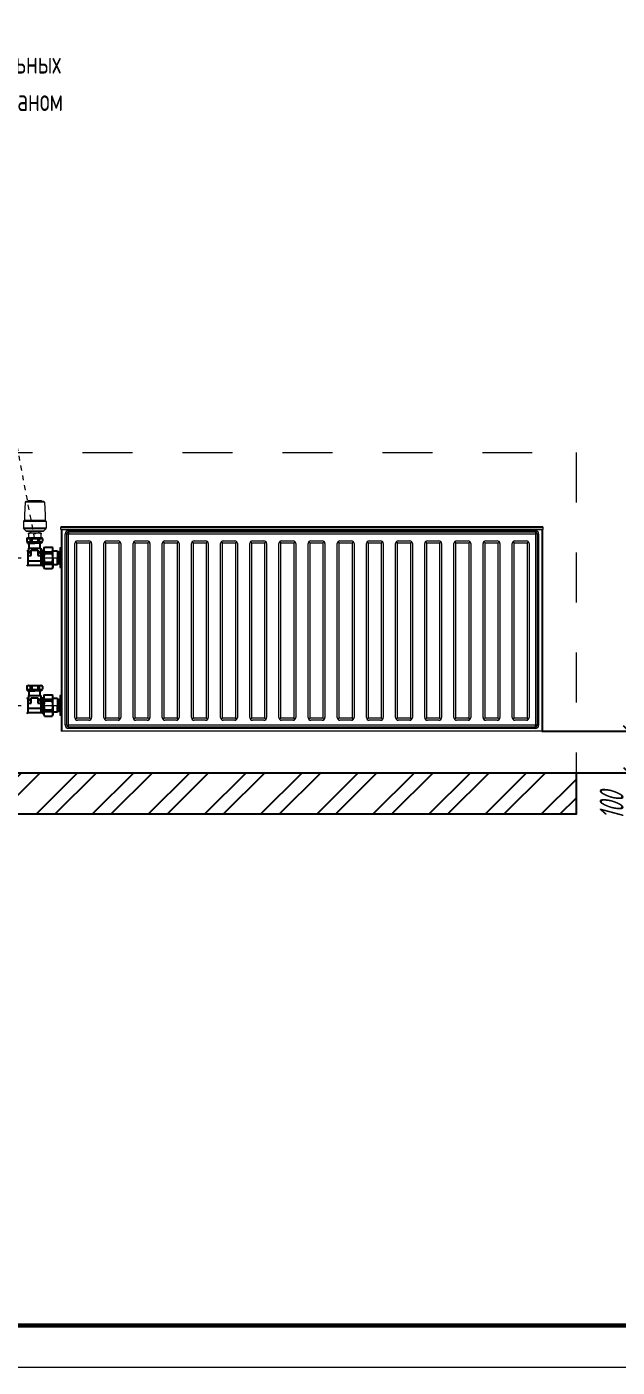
# Model space of a CAD drawing. Header units: millimetres. Extents: x -3929 to 624051, y 52832 to 514950.
# Drawn here: x 26022 to 33107, y 65329 to 81421 of the extents above; entities that cross this region are included whole.
import ezdxf

# ---------------------------------------------------------------- set-up
doc = ezdxf.new("R2010")
doc.units = ezdxf.units.MM
for name, pattern in [('ACAD_ISO03W100', [30, 12, -18]), ('Dash', [11.999999, 6, -6]), ('K5LT32771', [0]), ('K5LT_THIN', [0])]:
    doc.linetypes.add(name, pattern=pattern)
for name, color, linetype in [('9_Форматы', 7, 'Continuous'), ('выноски2', 1, 'Continuous'), ('Отопление', 30, 'Continuous'), ('ПРИБОРЫ', 3, 'Continuous')]:
    doc.layers.add(name, color=color, linetype=linetype)
doc.layers.add('RC_A-WALL-PATT_GazBeton', color=252, linetype='Continuous', lineweight=9)
doc.layers.add('ОВ-рамка', color=7, linetype='Continuous', lineweight=30)
doc.styles.add('РАЗМЕРНЫЙ', font='simplex.shx', dxfattribs={"width": 0.6, "oblique": 15})
doc.styles.add('СТИЛЬ', font='simplex.shx', dxfattribs={"width": 0.65})
doc.dimstyles.new('Рабочий', dxfattribs={"dimscale": 700, "dimtxt": 0.41, "dimasz": 0.18, "dimexe": 0.1, "dimexo": 0, "dimgap": 0.09, "dimtad": 1, "dimdec": 0, "dimzin": 0, "dimdsep": 46, "dimtxsty": 'РАЗМЕРНЫЙ', "dimblk": 'OBLIQUE', "dimcen": 0.09, "dimclrd": 256, "dimclre": 256, "dimclrt": 256, "dimaunit": 1, "dimadec": 0, "dimazin": 0, "dimtfac": 1, "dimtdec": 0, "dimtofl": 0, "dimtmove": 0, "dimatfit": 2, "dimfxl": 1, "dimtolj": 1, "dimtzin": 0, "dimarcsym": 0})

# ---------------------------------------------------------------- blocks, each defined once
blk = doc.blocks.new('_Oblique')
at = {"color": 0, "linetype": 'ByBlock', "lineweight": -2}
blk.add_line((-0.5, -0.5), (0.5, 0.5), dxfattribs=at)
blk = doc.blocks.new('*D2985')
at = {"layer": 'Defpoints', "color": 0, "lineweight": 40, "transparency": 16777216}
for p in [(32203, 72966), (32203, 72466), (33247, 72466)]:
    blk.add_point(p, dxfattribs=at)
at = {"layer": 'ПРИБОРЫ', "color": 7, "lineweight": -2, "transparency": 16777216}
for p, q in [((32203, 72966), (33317, 72966)), ((33247, 72966), (33247, 72466)), ((32203, 72466), (33317, 72466)), ((33247, 72466), (33247, 71791))]:
    blk.add_line(p, q, dxfattribs=at)
at = {"layer": 'ПРИБОРЫ', "color": 7, "lineweight": -2, "transparency": 16777216, "xscale": 126, "yscale": 126, "zscale": 126}
for p, rotation in [((33247, 72966), 90), ((33247, 72466), 270)]:
    blk.add_blockref('_Oblique', p, dxfattribs=dict(at, rotation=rotation))
at = {"layer": 'ПРИБОРЫ', "color": 7, "transparency": 16777216, "insert": (33040, 72066), "char_height": 287, "attachment_point": 5, "rotation": 90, "style": 'РАЗМЕРНЫЙ'}
blk.add_mtext('\\A1;100', dxfattribs=at)
blk = doc.blocks.new('ТерГ')
at = {"color": 0, "linetype": 'Continuous', "lineweight": 0}
for p, q in [((28.8, -30.3), (29.4, -28.9)), ((28.8, -69.7), (28.8, -30.3)), ((29.4, -28.9), (35, -23.3)), ((29.4, -71.1), (29.4, -28.9)), ((35, -23.3), (36.4, -22.7)), ((35, -76.7), (35, -23.3)), ((36.4, -77.3), (36.4, -22.7)), ((52.5, -22.7), (36.4, -22.7)), ((52.5, -77.3), (52.5, -22.7)), ((53.5, -23.2), (52.5, -22.7)), ((53.5, -76.8), (53.5, -23.2)), ((54.7, -24.4), (53.5, -23.2)), ((54.7, -75.6), (54.7, -24.4)), ((54.8, -24.5), (54.7, -24.4)), ((54.8, -75.5), (54.8, -24.5)), ((68.8, -25.5), (54.8, -25.5)), ((99.3, -27), (68.8, -25.5)), ((99.3, -73), (99.3, -27)), ((100.7, -28.2), (99.3, -27)), ((100.7, -71.8), (100.7, -28.2)), ((101.8, -34), (100.7, -28.2)), ((10, -40), (0, -40)), ((10, -60), (0, -60)), ((10, -35.5), (10.7, -34.7)), ((10, -64.5), (10, -35.5)), ((23.1, -34.7), (12.2, -34.7)), ((24.5, -65.3), (24.5, -34.7)), ((28.8, -40), (24.5, -40)), ((28.8, -60), (24.5, -60)), ((101.8, -66), (101.8, -34)), ((10, -64.5), (10.7, -65.3)), ((12.2, -65.3), (23.1, -65.3)), ((28.8, -69.7), (29.4, -71.1)), ((29.4, -71.1), (35, -76.7)), ((35, -76.7), (36.4, -77.3)), ((52.5, -77.3), (36.4, -77.3)), ((53.5, -76.8), (52.5, -77.3)), ((54.7, -75.6), (53.5, -76.8)), ((54.8, -75.5), (54.7, -75.6)), ((68.8, -74.5), (54.8, -74.5)), ((99.3, -73), (68.8, -74.5)), ((100.7, -71.8), (99.3, -73)), ((101.8, -66), (100.7, -71.8))]:
    blk.add_line(p, q, dxfattribs=at)
for points, knots in [([(12.2, -34.7), (12, -34.7), (11.8, -34.7), (11.4, -34.7), (11.3, -34.7), (10.9, -34.7), (10.7, -34.7), (10.7, -34.7)], [0.01186206, 0.01186206, 0.01186206, 0.01186206, 0.013820214, 0.013820214, 0.015778368, 0.015778368, 0.019694675, 0.019694675, 0.019694675, 0.019694675]), ([(12.2, -49), (11.8, -47.9), (11.4, -46.8), (10.9, -44.6), (10.7, -43.5), (10.7, -42.1), (10.7, -41.8), (10.8, -41.2), (10.8, -40.9), (10.9, -40.1), (11, -39.5), (11.4, -37.8), (11.8, -36.8), (12.2, -35.7)], [0.00000024, 0.00000024, 0.00000024, 0.00000024, 0.00390898, 0.00390898, 0.00781772, 0.00781772, 0.0087949, 0.0087949, 0.00977209, 0.00977209, 0.01172646, 0.01172646, 0.01563519, 0.01563519, 0.01563519, 0.01563519]), ([(12.2, -64.3), (11.8, -63.2), (11.4, -62.2), (10.9, -59.9), (10.7, -58.8), (10.7, -57.4), (10.7, -57.1), (10.8, -56.5), (10.8, -56.2), (10.9, -55.4), (11, -54.8), (11.4, -53.2), (11.8, -52.1), (12.2, -51)], [0.00000024, 0.00000024, 0.00000024, 0.00000024, 0.00390898, 0.00390898, 0.00781772, 0.00781772, 0.0087949, 0.0087949, 0.00977209, 0.00977209, 0.01172646, 0.01172646, 0.01563519, 0.01563519, 0.01563519, 0.01563519]), ([(12.2, -34.7), (12.3, -34.7), (12.3, -34.7), (12.4, -34.8), (12.4, -34.9), (12.4, -35), (12.4, -35.1), (12.3, -35.4), (12.3, -35.5), (12.2, -35.7)], [0.000000211, 0.000000211, 0.000000211, 0.000000211, 0.000533225, 0.000533225, 0.001066239, 0.001066239, 0.001599253, 0.001599253, 0.002132267, 0.002132267, 0.002132267, 0.002132267]), ([(12.2, -49), (12.3, -49.1), (12.3, -49.3), (12.4, -49.6), (12.4, -49.8), (12.4, -50.2), (12.4, -50.4), (12.3, -50.7), (12.3, -50.9), (12.2, -51)], [0.000000243, 0.000000243, 0.000000243, 0.000000243, 0.000533257, 0.000533257, 0.001066271, 0.001066271, 0.001599284, 0.001599284, 0.002132298, 0.002132298, 0.002132298, 0.002132298]), ([(12.2, -64.3), (12.3, -64.5), (12.3, -64.6), (12.4, -64.9), (12.4, -65), (12.4, -65.1), (12.4, -65.2), (12.3, -65.3), (12.3, -65.3), (12.2, -65.3)], [0.000000421, 0.000000421, 0.000000421, 0.000000421, 0.000533436, 0.000533436, 0.00106645, 0.00106645, 0.001599464, 0.001599464, 0.002132478, 0.002132478, 0.002132478, 0.002132478]), ([(23.1, -35.7), (23, -35.5), (23, -35.4), (22.9, -35.1), (22.9, -35), (22.9, -34.9), (22.9, -34.8), (23, -34.7), (23, -34.7), (23.1, -34.7)], [0, 0, 0, 0, 0.00053894, 0.00053894, 0.00107788, 0.00107788, 0.00161682, 0.00161682, 0.002155761, 0.002155761, 0.002155761, 0.002155761]), ([(23.1, -51), (23, -50.9), (23, -50.7), (22.9, -50.4), (22.9, -50.2), (22.9, -49.8), (22.9, -49.6), (23, -49.3), (23, -49.1), (23.1, -49)], [0, 0, 0, 0, 0.00053894, 0.00053894, 0.00107788, 0.00107788, 0.00161682, 0.00161682, 0.002155761, 0.002155761, 0.002155761, 0.002155761]), ([(23.1, -65.3), (23, -65.3), (23, -65.3), (22.9, -65.2), (22.9, -65.1), (22.9, -65), (22.9, -64.9), (23, -64.6), (23, -64.5), (23.1, -64.3)], [0, 0, 0, 0, 0.00053894, 0.00053894, 0.00107788, 0.00107788, 0.00161682, 0.00161682, 0.002155761, 0.002155761, 0.002155761, 0.002155761]), ([(24.5, -39.1), (24.3, -38.5), (24.1, -37.9), (23.7, -36.8), (23.4, -36.2), (23.1, -35.7)], [0.028293495, 0.028293495, 0.028293495, 0.028293495, 0.030391742, 0.030391742, 0.032489988, 0.032489988, 0.032489988, 0.032489988]), ([(23.1, -49), (23.4, -48.4), (23.7, -47.9), (24.1, -46.7), (24.3, -46.2), (24.5, -45.6)], [0.016586525, 0.016586525, 0.016586525, 0.016586525, 0.018684059, 0.018684059, 0.020781593, 0.020781593, 0.020781593, 0.020781593]), ([(24.5, -54.4), (24.3, -53.8), (24.1, -53.3), (23.7, -52.1), (23.4, -51.6), (23.1, -51)], [0.028293495, 0.028293495, 0.028293495, 0.028293495, 0.030391742, 0.030391742, 0.032489988, 0.032489988, 0.032489988, 0.032489988]), ([(23.1, -64.3), (23.4, -63.8), (23.7, -63.2), (24.1, -62.1), (24.3, -61.5), (24.5, -60.9)], [0.016586525, 0.016586525, 0.016586525, 0.016586525, 0.018684059, 0.018684059, 0.020781593, 0.020781593, 0.020781593, 0.020781593]), ([(10.7, -65.3), (10.7, -65.3), (10.9, -65.3), (11.3, -65.3), (11.4, -65.3), (11.8, -65.3), (12, -65.3), (12.2, -65.3)], [0.036943231, 0.036943231, 0.036943231, 0.036943231, 0.040838182, 0.040838182, 0.042785658, 0.042785658, 0.044733133, 0.044733133, 0.044733133, 0.044733133]), ([(24.5, -65.3), (24.4, -65.3), (24.3, -65.3), (24.1, -65.3), (24, -65.3), (23.7, -65.3), (23.4, -65.3), (23.1, -65.3)], [0.026106184, 0.026106184, 0.026106184, 0.026106184, 0.027154617, 0.027154617, 0.028203049, 0.028203049, 0.030299915, 0.030299915, 0.030299915, 0.030299915])]:
    blk.add_open_spline(points, degree=3, knots=knots, dxfattribs=at)
blk.add_open_spline([(23.1, -34.7), (23.7, -34.7), (24.2, -34.7), (24.5, -34.7)], degree=3, dxfattribs=at)
blk = doc.blocks.new('*U2974')
at = {"layer": '9_Форматы', "color": 7, "linetype": 'Continuous', "lineweight": 9, "ltscale": 100}
blk.add_lwpolyline([(5, -5), (5, 415), (-886, 415), (-886, -5)], close=True, dxfattribs=at)
at = {"layer": '9_Форматы', "color": 7, "linetype": 'Continuous', "lineweight": 9, "ltscale": 100, "const_width": 0.5}
blk.add_lwpolyline([(0, 0), (0, 410), (-866, 410), (-866, 0)], close=True, dxfattribs=at)

msp = doc.modelspace()

# ---------------------------------------------------------------- hatches: boundary and pattern name
at = {"layer": 'RC_A-WALL-PATT_GazBeton', "lineweight": 25, "ltscale": 10}
h = msp.add_hatch(dxfattribs=at)
h.set_pattern_fill('ANSI32', scale=50)
h.set_pattern_definition([(45, (112677.6, 296583.27), (-336.7596, 336.7596), []), (45, (112902.13, 296583.27), (-336.7596, 336.7596), [])])
h.paths.add_polyline_path([(32613.086, 72466.066), (17088.915, 72466.066), (17088.915, 71967.195), (32613.086, 71967.195)])

# ---------------------------------------------------------------- linework, layer by layer
at = {"color": 7, "linetype": 'K5LT32771', "lineweight": 0}
for p, q in [((26428.193, 75386.066), (26428.193, 75410.066)), ((26428.193, 75410.066), (32218.193, 75410.066)), ((26428.193, 75386.066), (32218.193, 75386.066)), ((26434.193, 75386.066), (26434.193, 72966.066)), ((32209.193, 75419.066), (26437.193, 75419.066)), ((26443.193, 75386.066), (26443.193, 72966.066)), ((26482.193, 73035.066), (26482.193, 75335.066)), ((26500.193, 75335.066), (26482.193, 75335.066)), ((26500.193, 73035.066), (26500.193, 75335.066)), ((26500.193, 75335.066), (26521.193, 75335.066)), ((26521.193, 75356.066), (26521.193, 75374.066)), ((26521.193, 75374.066), (32125.193, 75374.066)), ((26521.193, 75356.066), (32125.193, 75356.066)), ((26521.193, 75356.066), (26521.193, 75335.066)), ((26521.193, 73035.066), (26521.193, 75335.066)), ((26521.193, 75335.066), (32125.193, 75335.066)), ((32125.193, 75356.066), (32125.193, 75374.066)), ((32125.193, 75356.066), (32125.193, 75335.066)), ((32146.193, 75335.066), (32125.193, 75335.066)), ((32125.193, 75335.066), (32125.193, 73035.066)), ((32146.193, 75335.066), (32146.193, 73035.066)), ((32146.193, 75335.066), (32164.193, 75335.066)), ((32164.193, 75335.066), (32164.193, 73035.066)), ((32203.193, 75386.066), (32203.193, 72966.066)), ((32212.193, 75386.066), (32212.193, 72966.066)), ((32218.193, 75386.066), (32218.193, 75410.066)), ((26443.193, 72966.066), (26434.193, 72966.066)), ((32203.193, 72966.066), (26443.193, 72966.066)), ((26500.193, 73035.066), (26482.193, 73035.066)), ((26500.193, 73035.066), (26521.193, 73035.066)), ((32125.193, 73035.066), (26521.193, 73035.066)), ((26521.193, 73014.066), (26521.193, 73035.066)), ((32125.193, 73014.066), (26521.193, 73014.066)), ((26521.193, 73014.066), (26521.193, 72996.066)), ((32125.193, 72996.066), (26521.193, 72996.066)), ((32146.193, 73035.066), (32125.193, 73035.066)), ((32125.193, 73014.066), (32125.193, 73035.066)), ((32125.193, 73014.066), (32125.193, 72996.066)), ((32146.193, 73035.066), (32164.193, 73035.066)), ((32212.193, 72966.066), (32203.193, 72966.066))]:
    msp.add_line(p, q, dxfattribs=at)
at = {"color": 7, "lineweight": 25}
for p, q in [((26031.013, 75233.67), (26021.883, 75244.178)), ((26022.119, 75277.62), (26022.119, 75243.712)), ((26022.201, 75244.123), (26022.958, 75244.123)), ((26022.62, 75278.058), (26029.986, 75285.709)), ((26029.672, 75285.736), (26201.412, 75285.736)), ((26030.303, 75220.653), (26116.586, 75220.653)), ((26031.087, 75220.653), (26031.087, 75233.981)), ((26031.087, 75233.981), (26199.986, 75233.981)), ((26198.795, 75220.653), (26031.087, 75220.653)), ((26041.226, 75163.325), (26041.226, 75129.443)), ((26041.681, 75163.658), (26188.564, 75163.658)), ((26046.442, 75220.529), (26046.442, 75163.658)), ((26061.662, 75244.123), (26080.37, 75244.123)), ((26062.347, 75278.07), (26062.347, 75244.793)), ((26062.347, 75277.634), (26080.774, 75277.634)), ((26080.226, 75277.634), (26080.226, 75244.177)), ((26154.703, 75244.123), (26170.853, 75244.123)), ((26154.824, 75277.634), (26170.91, 75277.634)), ((26154.824, 75277.634), (26154.824, 75244.177)), ((26170.853, 75277.454), (26170.853, 75244.123)), ((26184.041, 75163.658), (26184.041, 75220.053)), ((26188.492, 75163.236), (26188.492, 75129.362)), ((26198.657, 75233.917), (26209.006, 75244.07)), ((26199.033, 75233.669), (26199.033, 75220.106)), ((26208.772, 75278.058), (26201.406, 75285.709)), ((26209.077, 75277.687), (26209.077, 75243.996)), ((26209.077, 75244.123), (26209.101, 75244.123)), ((26225.56, 75159.241), (26233.384, 75172.793)), ((26225.56, 75159.241), (26225.56, 75045.017)), ((26233.384, 75172.793), (26327.269, 75172.793)), ((26333.976, 75161.177), (26327.269, 75172.793)), ((26333.976, 75045.017), (26333.976, 75161.177)), ((26030.73, 75072.499), (26075.694, 75072.499)), ((26041.226, 75129.443), (26030.943, 75129.443)), ((26032.389, 75128.977), (26032.389, 74958.885)), ((26032.623, 75010.524), (26194.021, 75010.524)), ((26075.694, 75072.499), (26075.694, 75136.841)), ((26075.694, 75136.841), (26153.79, 75136.841)), ((26153.79, 75136.841), (26153.79, 75072.026)), ((26153.79, 75072.026), (26194.494, 75072.026)), ((26195.715, 75129.443), (26188.492, 75129.443)), ((26193.778, 74958.885), (26193.778, 75129.443)), ((26203.487, 75136.962), (26223.839, 75136.962)), ((26203.487, 74950.914), (26203.487, 75136.803)), ((26223.839, 75136.962), (26223.839, 74950.914)), ((26225.56, 74930.793), (26225.56, 75045.017)), ((26233.384, 75118.999), (26327.269, 75118.999)), ((26233.384, 75118.999), (26233.384, 75098.248)), ((26233.384, 75098.248), (26327.269, 75098.248)), ((26233.384, 74991.786), (26327.269, 74991.786)), ((26233.384, 74971.035), (26233.384, 74991.786)), ((26327.269, 75098.248), (26327.269, 75118.999)), ((26327.269, 74991.786), (26327.269, 74971.035)), ((26388.958, 75126.329), (26333.976, 75126.329)), ((26333.976, 75045.017), (26333.976, 74928.857)), ((26388.958, 75126.329), (26388.958, 75045.017)), ((26388.958, 74963.705), (26388.958, 75045.017)), ((26032.389, 74958.885), (26193.778, 74958.885)), ((26223.839, 74950.914), (26203.487, 74950.914)), ((26225.56, 74930.793), (26233.384, 74917.241)), ((26233.384, 74971.035), (26327.269, 74971.035)), ((26233.384, 74917.241), (26327.269, 74917.241)), ((26333.976, 74928.857), (26327.269, 74917.241)), ((26388.958, 74963.705), (26333.976, 74963.705)), ((26031.012, 73460.375), (26021.882, 73470.883)), ((26022.117, 73504.325), (26022.117, 73470.417)), ((26022.2, 73470.828), (26022.957, 73470.828)), ((26022.619, 73504.764), (26029.985, 73512.414)), ((26029.67, 73512.441), (26201.411, 73512.441)), ((26030.302, 73449.606), (26116.585, 73449.606)), ((26031.086, 73449.606), (26031.086, 73462.934)), ((26031.086, 73460.687), (26199.984, 73460.687)), ((26198.794, 73449.606), (26031.086, 73449.606)), ((26041.225, 73392.278), (26041.225, 73358.396)), ((26041.679, 73392.611), (26188.563, 73392.611)), ((26046.441, 73449.482), (26046.441, 73392.611)), ((26061.661, 73470.828), (26080.369, 73470.828)), ((26062.346, 73504.776), (26062.346, 73471.499)), ((26062.346, 73504.34), (26080.773, 73504.34)), ((26080.225, 73504.34), (26080.225, 73470.883)), ((26154.702, 73470.828), (26170.852, 73470.828)), ((26154.823, 73504.34), (26170.909, 73504.34)), ((26154.823, 73504.34), (26154.823, 73470.883)), ((26170.852, 73504.16), (26170.852, 73470.828)), ((26184.04, 73392.611), (26184.04, 73449.006)), ((26188.491, 73392.189), (26188.491, 73358.315)), ((26198.656, 73460.623), (26209.005, 73470.775)), ((26199.032, 73462.622), (26199.032, 73449.059)), ((26208.771, 73504.764), (26201.405, 73512.414)), ((26209.076, 73504.393), (26209.076, 73470.701)), ((26209.076, 73470.828), (26209.1, 73470.828)), ((26225.559, 73388.194), (26233.383, 73401.746)), ((26225.559, 73388.194), (26225.559, 73273.97)), ((26233.383, 73401.746), (26327.268, 73401.746)), ((26333.975, 73390.13), (26327.268, 73401.746)), ((26333.975, 73273.97), (26333.975, 73390.13)), ((26030.729, 73301.452), (26075.693, 73301.452)), ((26041.225, 73358.396), (26030.942, 73358.396)), ((26032.388, 73357.93), (26032.388, 73187.838)), ((26032.622, 73239.477), (26194.02, 73239.477)), ((26075.693, 73301.452), (26075.693, 73365.794)), ((26075.693, 73365.794), (26153.788, 73365.794)), ((26153.788, 73365.794), (26153.788, 73300.979)), ((26153.788, 73300.979), (26194.493, 73300.979)), ((26195.714, 73358.396), (26188.491, 73358.396)), ((26193.777, 73187.838), (26193.777, 73358.396)), ((26203.486, 73365.915), (26223.838, 73365.915)), ((26203.486, 73179.866), (26203.486, 73365.756)), ((26223.838, 73365.915), (26223.838, 73179.866)), ((26225.559, 73159.746), (26225.559, 73273.97)), ((26233.383, 73347.952), (26327.268, 73347.952)), ((26233.383, 73347.952), (26233.383, 73327.201)), ((26233.383, 73327.201), (26327.268, 73327.201)), ((26233.383, 73220.739), (26327.268, 73220.739)), ((26233.383, 73199.988), (26233.383, 73220.739)), ((26327.268, 73327.201), (26327.268, 73347.952)), ((26327.268, 73220.739), (26327.268, 73199.988)), ((26388.957, 73355.282), (26333.975, 73355.282)), ((26333.975, 73273.97), (26333.975, 73157.81)), ((26388.957, 73355.282), (26388.957, 73273.97)), ((26388.957, 73192.658), (26388.957, 73273.97)), ((26032.388, 73187.838), (26193.777, 73187.838)), ((26223.838, 73179.866), (26203.486, 73179.866)), ((26225.559, 73159.746), (26233.383, 73146.194)), ((26233.383, 73199.988), (26327.268, 73199.988)), ((26233.383, 73146.194), (26327.268, 73146.194)), ((26333.975, 73157.81), (26327.268, 73146.194)), ((26388.957, 73192.658), (26333.975, 73192.658))]:
    msp.add_line(p, q, dxfattribs=at)
at = {"color": 7, "linetype": 'Continuous', "lineweight": 0}
for p, q in [((26434.193, 75163.985), (26419.023, 75163.985)), ((26419.023, 75163.985), (26419.023, 74928.689)), ((26419.023, 75163.985), (26419.023, 74928.689)), ((26419.023, 74928.689), (26435.79, 74928.69)), ((26434.193, 73392.938), (26419.023, 73392.938)), ((26419.023, 73392.938), (26419.023, 73157.642)), ((26419.023, 73392.938), (26419.023, 73157.642)), ((26419.023, 73157.642), (26435.79, 73157.642))]:
    msp.add_line(p, q, dxfattribs=at)
at = {"color": 7, "linetype": 'K5LT_THIN', "lineweight": 0}
for p, q in [((26597.879, 73127.791), (26597.879, 75217.985)), ((26607.155, 75240.379), (26621.824, 75225.71)), ((26621.824, 75225.71), (26775.313, 75225.71)), ((26621.824, 73120.066), (26621.824, 75225.71)), ((26629.549, 75249.655), (26767.587, 75249.655)), ((26789.981, 75240.379), (26775.313, 75225.71)), ((26775.313, 75225.71), (26775.313, 73120.066)), ((26799.257, 75217.985), (26799.257, 73127.791)), ((26947.879, 73127.791), (26947.879, 75217.985)), ((26957.155, 75240.379), (26971.824, 75225.71)), ((26971.824, 75225.71), (27125.313, 75225.71)), ((26971.824, 73120.066), (26971.824, 75225.71)), ((26979.549, 75249.655), (27117.587, 75249.655)), ((27139.981, 75240.379), (27125.313, 75225.71)), ((27125.313, 75225.71), (27125.313, 73120.066)), ((27149.257, 75217.985), (27149.257, 73127.791)), ((27297.879, 73127.791), (27297.879, 75217.985)), ((27307.155, 75240.379), (27321.824, 75225.71)), ((27321.824, 75225.71), (27475.313, 75225.71)), ((27321.824, 73120.066), (27321.824, 75225.71)), ((27329.549, 75249.655), (27467.587, 75249.655)), ((27489.981, 75240.379), (27475.313, 75225.71)), ((27475.313, 75225.71), (27475.313, 73120.066)), ((27499.257, 75217.985), (27499.257, 73127.791)), ((27647.879, 73127.791), (27647.879, 75217.985)), ((27657.155, 75240.379), (27671.824, 75225.71)), ((27671.824, 75225.71), (27825.313, 75225.71)), ((27671.824, 73120.066), (27671.824, 75225.71)), ((27679.549, 75249.655), (27817.587, 75249.655)), ((27839.981, 75240.379), (27825.313, 75225.71)), ((27825.313, 75225.71), (27825.313, 73120.066)), ((27849.257, 75217.985), (27849.257, 73127.791)), ((27997.879, 73127.791), (27997.879, 75217.985)), ((28007.155, 75240.379), (28021.824, 75225.71)), ((28021.824, 75225.71), (28175.313, 75225.71)), ((28021.824, 73120.066), (28021.824, 75225.71)), ((28029.549, 75249.655), (28167.587, 75249.655)), ((28189.981, 75240.379), (28175.313, 75225.71)), ((28175.313, 75225.71), (28175.313, 73120.066)), ((28199.257, 75217.985), (28199.257, 73127.791)), ((28347.879, 73127.791), (28347.879, 75217.985)), ((28357.155, 75240.379), (28371.824, 75225.71)), ((28371.824, 75225.71), (28525.313, 75225.71)), ((28371.824, 73120.066), (28371.824, 75225.71)), ((28379.549, 75249.655), (28517.587, 75249.655)), ((28539.981, 75240.379), (28525.313, 75225.71)), ((28525.313, 75225.71), (28525.313, 73120.066)), ((28549.257, 75217.985), (28549.257, 73127.791)), ((28697.879, 73127.791), (28697.879, 75217.985)), ((28707.155, 75240.379), (28721.824, 75225.71)), ((28721.824, 75225.71), (28875.313, 75225.71)), ((28721.824, 73120.066), (28721.824, 75225.71)), ((28729.549, 75249.655), (28867.587, 75249.655)), ((28889.981, 75240.379), (28875.313, 75225.71)), ((28875.313, 75225.71), (28875.313, 73120.066)), ((28899.257, 75217.985), (28899.257, 73127.791)), ((29047.879, 73127.791), (29047.879, 75217.985)), ((29057.155, 75240.379), (29071.824, 75225.71)), ((29071.824, 75225.71), (29225.313, 75225.71)), ((29071.824, 73120.066), (29071.824, 75225.71)), ((29079.549, 75249.655), (29217.587, 75249.655)), ((29239.981, 75240.379), (29225.313, 75225.71)), ((29225.313, 75225.71), (29225.313, 73120.066)), ((29249.257, 75217.985), (29249.257, 73127.791)), ((29397.879, 73127.791), (29397.879, 75217.985)), ((29407.155, 75240.379), (29421.824, 75225.71)), ((29421.824, 75225.71), (29575.313, 75225.71)), ((29421.824, 73120.066), (29421.824, 75225.71)), ((29429.549, 75249.655), (29567.587, 75249.655)), ((29589.981, 75240.379), (29575.313, 75225.71)), ((29575.313, 75225.71), (29575.313, 73120.066)), ((29599.257, 75217.985), (29599.257, 73127.791)), ((29747.879, 73127.791), (29747.879, 75217.985)), ((29757.155, 75240.379), (29771.824, 75225.71)), ((29771.824, 75225.71), (29925.313, 75225.71)), ((29771.824, 73120.066), (29771.824, 75225.71)), ((29779.549, 75249.655), (29917.587, 75249.655)), ((29939.981, 75240.379), (29925.313, 75225.71)), ((29925.313, 75225.71), (29925.313, 73120.066)), ((29949.257, 75217.985), (29949.257, 73127.791)), ((30097.879, 73127.791), (30097.879, 75217.985)), ((30107.155, 75240.379), (30121.824, 75225.71)), ((30121.824, 75225.71), (30275.313, 75225.71)), ((30121.824, 73120.066), (30121.824, 75225.71)), ((30129.549, 75249.655), (30267.587, 75249.655)), ((30289.981, 75240.379), (30275.313, 75225.71)), ((30275.313, 75225.71), (30275.313, 73120.066)), ((30299.257, 75217.985), (30299.257, 73127.791)), ((30447.879, 73127.791), (30447.879, 75217.985)), ((30457.155, 75240.379), (30471.824, 75225.71)), ((30471.824, 75225.71), (30625.313, 75225.71)), ((30471.824, 73120.066), (30471.824, 75225.71)), ((30479.549, 75249.655), (30617.587, 75249.655)), ((30639.981, 75240.379), (30625.313, 75225.71)), ((30625.313, 75225.71), (30625.313, 73120.066)), ((30649.257, 75217.985), (30649.257, 73127.791)), ((30797.879, 73127.791), (30797.879, 75217.985)), ((30807.155, 75240.379), (30821.824, 75225.71)), ((30821.824, 75225.71), (30975.313, 75225.71)), ((30821.824, 73120.066), (30821.824, 75225.71)), ((30829.549, 75249.655), (30967.587, 75249.655)), ((30989.981, 75240.379), (30975.313, 75225.71)), ((30975.313, 75225.71), (30975.313, 73120.066)), ((30999.257, 75217.985), (30999.257, 73127.791)), ((31147.879, 73127.791), (31147.879, 75217.985)), ((31157.155, 75240.379), (31171.824, 75225.71)), ((31171.824, 75225.71), (31325.313, 75225.71)), ((31171.824, 73120.066), (31171.824, 75225.71)), ((31179.549, 75249.655), (31317.587, 75249.655)), ((31339.981, 75240.379), (31325.313, 75225.71)), ((31325.313, 75225.71), (31325.313, 73120.066)), ((31349.257, 75217.985), (31349.257, 73127.791)), ((31497.879, 73127.791), (31497.879, 75217.985)), ((31507.155, 75240.379), (31521.824, 75225.71)), ((31521.824, 75225.71), (31675.313, 75225.71)), ((31521.824, 73120.066), (31521.824, 75225.71)), ((31529.549, 75249.655), (31667.587, 75249.655)), ((31689.981, 75240.379), (31675.313, 75225.71)), ((31675.313, 75225.71), (31675.313, 73120.066)), ((31699.257, 75217.985), (31699.257, 73127.791)), ((31847.879, 73127.791), (31847.879, 75217.985)), ((31857.155, 75240.379), (31871.824, 75225.71)), ((31871.824, 75225.71), (32025.313, 75225.71)), ((31871.824, 73120.066), (31871.824, 75225.71)), ((31879.549, 75249.655), (32017.587, 75249.655)), ((32039.981, 75240.379), (32025.313, 75225.71)), ((32025.313, 75225.71), (32025.313, 73120.066)), ((32049.257, 75217.985), (32049.257, 73127.791)), ((26607.155, 73105.397), (26621.824, 73120.066)), ((26775.313, 73120.066), (26621.824, 73120.066)), ((26767.587, 73096.121), (26629.549, 73096.121)), ((26789.981, 73105.397), (26775.313, 73120.066)), ((26957.155, 73105.397), (26971.824, 73120.066)), ((27125.313, 73120.066), (26971.824, 73120.066)), ((27117.587, 73096.121), (26979.549, 73096.121)), ((27139.981, 73105.397), (27125.313, 73120.066)), ((27307.155, 73105.397), (27321.824, 73120.066)), ((27475.313, 73120.066), (27321.824, 73120.066)), ((27467.587, 73096.121), (27329.549, 73096.121)), ((27489.981, 73105.397), (27475.313, 73120.066)), ((27657.155, 73105.397), (27671.824, 73120.066)), ((27825.313, 73120.066), (27671.824, 73120.066)), ((27817.587, 73096.121), (27679.549, 73096.121)), ((27839.981, 73105.397), (27825.313, 73120.066)), ((28007.155, 73105.397), (28021.824, 73120.066)), ((28175.313, 73120.066), (28021.824, 73120.066)), ((28167.587, 73096.121), (28029.549, 73096.121)), ((28189.981, 73105.397), (28175.313, 73120.066)), ((28357.155, 73105.397), (28371.824, 73120.066)), ((28525.313, 73120.066), (28371.824, 73120.066)), ((28517.587, 73096.121), (28379.549, 73096.121)), ((28539.981, 73105.397), (28525.313, 73120.066)), ((28707.155, 73105.397), (28721.824, 73120.066)), ((28875.313, 73120.066), (28721.824, 73120.066)), ((28867.587, 73096.121), (28729.549, 73096.121)), ((28889.981, 73105.397), (28875.313, 73120.066)), ((29057.155, 73105.397), (29071.824, 73120.066)), ((29225.313, 73120.066), (29071.824, 73120.066)), ((29217.587, 73096.121), (29079.549, 73096.121)), ((29239.981, 73105.397), (29225.313, 73120.066)), ((29407.155, 73105.397), (29421.824, 73120.066)), ((29575.313, 73120.066), (29421.824, 73120.066)), ((29567.587, 73096.121), (29429.549, 73096.121)), ((29589.981, 73105.397), (29575.313, 73120.066)), ((29757.155, 73105.397), (29771.824, 73120.066)), ((29925.313, 73120.066), (29771.824, 73120.066)), ((29917.587, 73096.121), (29779.549, 73096.121)), ((29939.981, 73105.397), (29925.313, 73120.066)), ((30107.155, 73105.397), (30121.824, 73120.066)), ((30275.313, 73120.066), (30121.824, 73120.066)), ((30267.587, 73096.121), (30129.549, 73096.121)), ((30289.981, 73105.397), (30275.313, 73120.066)), ((30457.155, 73105.397), (30471.824, 73120.066)), ((30625.313, 73120.066), (30471.824, 73120.066)), ((30617.587, 73096.121), (30479.549, 73096.121)), ((30639.981, 73105.397), (30625.313, 73120.066)), ((30807.155, 73105.397), (30821.824, 73120.066)), ((30975.313, 73120.066), (30821.824, 73120.066)), ((30967.587, 73096.121), (30829.549, 73096.121)), ((30989.981, 73105.397), (30975.313, 73120.066)), ((31157.155, 73105.397), (31171.824, 73120.066)), ((31325.313, 73120.066), (31171.824, 73120.066)), ((31317.587, 73096.121), (31179.549, 73096.121)), ((31339.981, 73105.397), (31325.313, 73120.066)), ((31507.155, 73105.397), (31521.824, 73120.066)), ((31675.313, 73120.066), (31521.824, 73120.066)), ((31667.587, 73096.121), (31529.549, 73096.121)), ((31689.981, 73105.397), (31675.313, 73120.066)), ((31857.155, 73105.397), (31871.824, 73120.066)), ((32025.313, 73120.066), (31871.824, 73120.066)), ((32017.587, 73096.121), (31879.549, 73096.121)), ((32039.981, 73105.397), (32025.313, 73120.066))]:
    msp.add_line(p, q, dxfattribs=at)
at = {"color": 7, "lineweight": 0}
for p, q in [((26393.763, 75124.075), (26389.44, 75116.588)), ((26389.44, 75116.588), (26393.763, 74965.959)), ((26393.763, 75124.075), (26398.208, 74973.658)), ((26398.208, 75116.376), (26393.763, 75124.075)), ((26402.531, 75123.864), (26398.208, 75116.376)), ((26398.208, 75116.376), (26402.531, 74966.171)), ((26402.531, 75123.864), (26406.976, 74973.869)), ((26406.976, 75116.165), (26402.531, 75123.864)), ((26411.279, 75123.619), (26406.976, 75116.165)), ((26406.976, 75116.165), (26411.279, 74966.416)), ((26411.279, 75123.619), (26415.724, 74974.114)), ((26415.724, 75115.92), (26411.279, 75123.619)), ((26416.915, 75117.983), (26415.724, 75115.92)), ((26415.724, 75115.92), (26419.023, 74974.16)), ((26416.915, 75117.983), (26419.023, 75115.875)), ((26419.023, 75045.017), (26419.023, 75115.875)), ((26419.023, 75045.017), (26419.023, 74974.16)), ((26393.763, 74965.959), (26389.44, 74973.447)), ((26398.208, 74973.658), (26393.763, 74965.959)), ((26402.531, 74966.171), (26398.208, 74973.658)), ((26406.976, 74973.869), (26402.531, 74966.171)), ((26411.279, 74966.416), (26406.976, 74973.869)), ((26415.724, 74974.114), (26411.279, 74966.416)), ((26416.915, 74972.051), (26415.724, 74974.114)), ((26416.915, 74972.051), (26419.023, 74974.16)), ((26393.763, 73353.028), (26389.44, 73345.541)), ((26389.44, 73345.541), (26393.763, 73194.912)), ((26393.763, 73353.028), (26398.208, 73202.611)), ((26398.208, 73345.329), (26393.763, 73353.028)), ((26402.531, 73352.817), (26398.208, 73345.329)), ((26398.208, 73345.329), (26402.531, 73195.124)), ((26402.531, 73352.817), (26406.976, 73202.822)), ((26406.976, 73345.118), (26402.531, 73352.817)), ((26411.279, 73352.572), (26406.976, 73345.118)), ((26406.976, 73345.118), (26411.279, 73195.369)), ((26411.279, 73352.572), (26415.724, 73203.067)), ((26415.724, 73344.873), (26411.279, 73352.572)), ((26416.915, 73346.936), (26415.724, 73344.873)), ((26415.724, 73344.873), (26419.023, 73203.113)), ((26416.915, 73346.936), (26419.023, 73344.828)), ((26419.023, 73273.97), (26419.023, 73344.828)), ((26419.023, 73273.97), (26419.023, 73203.113)), ((26393.763, 73194.912), (26389.44, 73202.4)), ((26398.208, 73202.611), (26393.763, 73194.912)), ((26402.531, 73195.124), (26398.208, 73202.611)), ((26406.976, 73202.822), (26402.531, 73195.124)), ((26411.279, 73195.369), (26406.976, 73202.822)), ((26415.724, 73203.067), (26411.279, 73195.369)), ((26416.915, 73201.004), (26415.724, 73203.067)), ((26416.915, 73201.004), (26419.023, 73203.113))]:
    msp.add_line(p, q, dxfattribs=at)
at = {"color": 7, "linetype": 'Dash', "lineweight": 20, "ltscale": 10}
msp.add_lwpolyline([(26117.624, 75269.221), (25723.41, 77353.602)], dxfattribs=at)
at = {"color": 7, "linetype": 'Dash', "lineweight": 20, "ltscale": 100}
msp.add_lwpolyline([(17088.468, 76308.893), (32613.086, 76308.893), (32613.086, 72466.066), (17088.468, 72466.066)], close=True, dxfattribs=at)
at = {"color": 7, "linetype": 'K5LT32771', "lineweight": 0}
for centre, radius, start, end in [((26437.193, 75410.066), 9, 90, 180), ((26437.193, 75410.066), 9, 90, 180), ((26521.193, 75335.066), 39, 90, 180), ((26521.193, 75335.066), 21, 90, 180), ((32125.193, 75335.066), 39, 0, 90), ((32125.193, 75335.066), 21, 0, 90), ((32209.193, 75410.066), 9, 0, 90), ((32209.193, 75410.066), 9, 0, 90), ((26521.193, 73035.066), 39, 180, 270), ((26521.193, 73035.066), 21, 180, 270), ((32125.193, 73035.066), 21, 270, 0), ((32125.193, 73035.066), 39, 270, 0)]:
    msp.add_arc(centre, radius, start, end, dxfattribs=at)
at = {"color": 7, "lineweight": 25}
for centre, radius, start, end in [((26042.31, 75254.141), 31.048, 51.2819033, 128.7180967), ((26042.31, 75268.402), 31.048, 231.2819033, 308.7180967), ((26117.536, 75342.768), 105.414, 249.2712051, 290.6914578), ((26117.625, 75191.54), 93.65, 67.0067012, 113.4230022), ((26189.794, 75267.052), 30.004, 229.3197499, 308.4708324), ((26189.876, 75258.306), 27.169, 44.9542998, 134.6247448), ((26279.564, 75145.896), 53.442, 149.7816482, 210.2183518), ((26279.201, 75145.896), 55.082, 330.7704479, 29.2295521), ((26033.381, 75141.216), 11.822, 195.0380323, 267.0048791), ((26115.026, 75157.888), 78.457, 200.7213466, 239.9125626), ((26115.026, 75157.888), 78.457, 299.6087978, 337.4891148), ((26192.46, 75140.664), 11.684, 286.1786813, 340.7870877), ((26433.085, 75045.017), 206.674, 165.0746151, 180), ((26433.085, 75045.017), 206.674, 180, 194.9253849), ((26119.368, 75045.017), 214.608, 0, 14.3615116), ((26119.368, 75045.017), 214.608, 345.6384884, 0), ((26035.947, 74945.805), 13.6, 107.0528366, 183.5331792), ((26192.46, 74947.226), 11.684, 19.2129123, 86.5495919), ((26279.564, 74944.138), 53.442, 149.7816482, 210.2183518), ((26279.201, 74944.138), 55.082, 330.7704479, 29.2295521), ((26042.309, 73480.846), 31.048, 51.2819033, 128.7180967), ((26042.309, 73495.107), 31.048, 231.2819033, 308.7180967), ((26117.535, 73569.473), 105.414, 249.2712051, 290.6914578), ((26117.624, 73418.245), 93.65, 67.0067012, 113.4230022), ((26189.793, 73493.757), 30.004, 229.3197499, 308.4708324), ((26189.875, 73485.011), 27.169, 44.9542998, 134.6247448), ((26279.562, 73374.849), 53.442, 149.7816482, 210.2183518), ((26279.2, 73374.849), 55.082, 330.7704479, 29.2295521), ((26033.38, 73370.169), 11.822, 195.0380323, 267.0048791), ((26115.025, 73386.841), 78.457, 200.7213466, 239.9125626), ((26115.025, 73386.841), 78.457, 299.6087978, 337.4891148), ((26192.458, 73369.617), 11.684, 286.1786813, 340.7870877), ((26433.084, 73273.97), 206.674, 165.0746151, 180), ((26433.084, 73273.97), 206.674, 180, 194.9253849), ((26119.366, 73273.97), 214.608, 0, 14.3615116), ((26119.366, 73273.97), 214.608, 345.6384884, 0), ((26035.946, 73174.758), 13.6, 107.0528366, 183.5331792), ((26192.458, 73176.179), 11.684, 19.2129123, 86.5495919), ((26279.562, 73173.091), 53.442, 149.7816482, 210.2183518), ((26279.2, 73173.091), 55.082, 330.7704479, 29.2295521)]:
    msp.add_arc(centre, radius, start, end, dxfattribs=at)
at = {"color": 7, "linetype": 'K5LT_THIN', "lineweight": 0}
for centre, start, end in [((26629.549, 75217.985), 90, 180), ((26767.587, 75217.985), 0, 90), ((26979.549, 75217.985), 90, 180), ((27117.587, 75217.985), 0, 90), ((27329.549, 75217.985), 90, 180), ((27467.587, 75217.985), 0, 90), ((27679.549, 75217.985), 90, 180), ((27817.587, 75217.985), 0, 90), ((28029.549, 75217.985), 90, 180), ((28167.587, 75217.985), 0, 90), ((28379.549, 75217.985), 90, 180), ((28517.587, 75217.985), 0, 90), ((28729.549, 75217.985), 90, 180), ((28867.587, 75217.985), 0, 90), ((29079.549, 75217.985), 90, 180), ((29217.587, 75217.985), 0, 90), ((29429.549, 75217.985), 90, 180), ((29567.587, 75217.985), 0, 90), ((29779.549, 75217.985), 90, 180), ((29917.587, 75217.985), 0, 90), ((30129.549, 75217.985), 90, 180), ((30267.587, 75217.985), 0, 90), ((30479.549, 75217.985), 90, 180), ((30617.587, 75217.985), 0, 90), ((30829.549, 75217.985), 90, 180), ((30967.587, 75217.985), 0, 90), ((31179.549, 75217.985), 90, 180), ((31317.587, 75217.985), 0, 90), ((31529.549, 75217.985), 90, 180), ((31667.587, 75217.985), 0, 90), ((31879.549, 75217.985), 90, 180), ((32017.587, 75217.985), 0, 90), ((26629.549, 73127.791), 180, 270), ((26767.587, 73127.791), 270, 0), ((26979.549, 73127.791), 180, 270), ((27117.587, 73127.791), 270, 0), ((27329.549, 73127.791), 180, 270), ((27467.587, 73127.791), 270, 0), ((27679.549, 73127.791), 180, 270), ((27817.587, 73127.791), 270, 0), ((28029.549, 73127.791), 180, 270), ((28167.587, 73127.791), 270, 0), ((28379.549, 73127.791), 180, 270), ((28517.587, 73127.791), 270, 0), ((28729.549, 73127.791), 180, 270), ((28867.587, 73127.791), 270, 0), ((29079.549, 73127.791), 180, 270), ((29217.587, 73127.791), 270, 0), ((29429.549, 73127.791), 180, 270), ((29567.587, 73127.791), 270, 0), ((29779.549, 73127.791), 180, 270), ((29917.587, 73127.791), 270, 0), ((30129.549, 73127.791), 180, 270), ((30267.587, 73127.791), 270, 0), ((30479.549, 73127.791), 180, 270), ((30617.587, 73127.791), 270, 0), ((30829.549, 73127.791), 180, 270), ((30967.587, 73127.791), 270, 0), ((31179.549, 73127.791), 180, 270), ((31317.587, 73127.791), 270, 0), ((31529.549, 73127.791), 180, 270), ((31667.587, 73127.791), 270, 0), ((31879.549, 73127.791), 180, 270), ((32017.587, 73127.791), 270, 0)]:
    msp.add_arc(centre, 31.67, start, end, dxfattribs=at)
at = {"layer": 'RC_A-WALL-PATT_GazBeton', "color": 7, "lineweight": 25, "ltscale": 10}
msp.add_lwpolyline([(17088.915, 72466.066), (32613.086, 72466.066), (32613.086, 71967.195), (17088.915, 71967.195)], close=True, dxfattribs=at)
at = {"layer": 'Отопление', "color": 1, "linetype": 'ACAD_ISO03W100', "lineweight": 13, "ltscale": 16, "true_color": 0xff0000}
msp.add_lwpolyline([(26434.194, 75041.301), (25188.403, 75041.168)], dxfattribs=at)
at = {"layer": 'Отопление', "color": 5, "linetype": 'ACAD_ISO03W100', "lineweight": 13, "ltscale": 16, "true_color": 0x0000ff}
msp.add_lwpolyline([(26434.193, 73270.254), (25311.313, 73270.182)], dxfattribs=at)

# ---------------------------------------------------------------- block references
at = {"color": 7, "lineweight": 25, "ltscale": 100, "xscale": 5.000000001018634, "yscale": 5.000000001018634, "zscale": 5.000000001018634, "rotation": 89.99999999999999}
msp.add_blockref('ТерГ', (25867.624, 75219.221), dxfattribs=at)
at = {"layer": 'ОВ-рамка', "ltscale": 100, "transparency": 33554687, "xscale": 100, "yscale": 100, "zscale": 100}
msp.add_blockref('*U2974', (100531.237, 65829.189, 576.986), dxfattribs=at)

# ---------------------------------------------------------------- texts
at = {"layer": 'выноски2', "color": 7, "insert": (27047.723, 81129.106), "char_height": 270, "width": 4047.56645, "attachment_point": 3, "style": 'СТИЛЬ'}
msp.add_mtext('\\pxqc;Узел обвязки панельных радиаторов под экраном', dxfattribs=at)

# ---------------------------------------------------------------- dimensions: what is measured, and where the dimension line sits
at = {"layer": 'ПРИБОРЫ', "color": 7}
dim = msp.add_linear_dim(base=(33246.552, 72466.066), p1=(32203.193, 72966.066), p2=(32203.193, 72466.066), angle=90, text='100', dimstyle='Рабочий', override={"dimlfac": 0.25, "dimclrd": 7, "dimclre": 7, "dimclrt": 7}, dxfattribs=at)
dim.commit()
dim.dimension.update_dxf_attribs({"geometry": '*D2985', "text_midpoint": (33040.052, 72065.539)})

doc.saveas('drawing.dxf')
